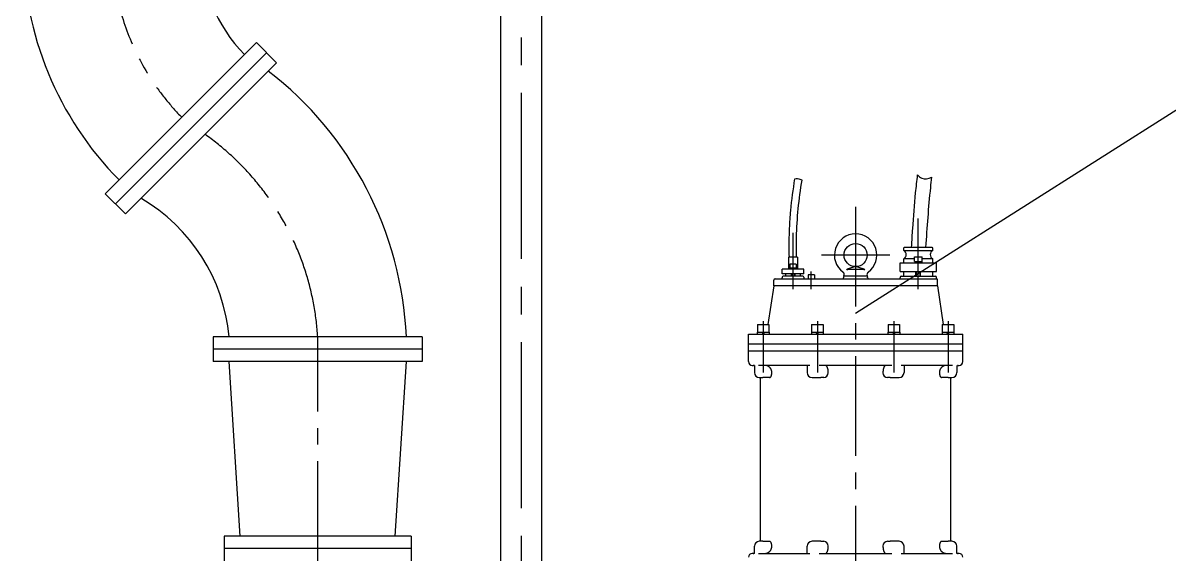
# Model space of a CAD drawing. Extents: x -316592 to 60787, y -138940 to -60306.
# Drawn here: x -1046 to 1540, y -100827 to -99629 of the extents above; entities that cross this region are included whole.
import ezdxf

# ---------------------------------------------------------------- set-up
doc = ezdxf.new("R2010")
doc.units = 0
doc.header["$LTSCALE"] = 1000
doc.header["$MEASUREMENT"] = 0
doc.linetypes.add('CENTER2', pattern=[1.125, 0.75, -0.125, 0.125, -0.125])
for name, color, linetype in [('---GPS_废水管_DN', 74, 'Continuous'), ('DOTE', 8, 'Continuous'), ('管道', 4, 'Continuous'), ('设备', 201, 'Continuous')]:
    doc.layers.add(name, color=color, linetype=linetype)

msp = doc.modelspace()

# ---------------------------------------------------------------- linework, layer by layer
at = {"layer": '---GPS_废水管_DN'}
msp.add_line((832.7, -100283.7), (1563.3, -99820.4), dxfattribs=at)
at = {"layer": 'DOTE', "color": 8, "linetype": 'CENTER2', "ltscale": 0.5}
msp.add_line((78, -98099), (78, -101689.5), dxfattribs=at)
at = {"layer": 'DOTE', "color": 8, "linetype": 'CENTER2', "ltscale": 0.3}
for p, q in [((832.7, -100043.5), (832.7, -101772.2)), ((-380.9, -100842.9), (-380.9, -100336.9))]:
    msp.add_line(p, q, dxfattribs=at)
for centre, radius, start, end in [((-293.1, -99454.5), 552.8, 180.2767, 224.4736), ((-983.1, -100373.2), 603.3, 3.4496, 54.8133)]:
    msp.add_arc(centre, radius, start, end, dxfattribs=at)
at = {"layer": '管道'}
for p, q in [((-519, -99673.3), (-860.1, -100014.3)), ((-519, -99673.3), (-473.8, -99718.5)), ((-496.4, -99695.9), (-837.4, -100036.9)), ((-473.8, -99718.5), (-814.8, -100059.5)), ((-860.1, -100014.3), (-814.8, -100059.5)), ((-616.9, -100336.9), (-616.9, -100392.9)), ((-144.9, -100336.9), (-616.9, -100336.9)), ((-144.9, -100336.9), (-144.9, -100392.9)), ((-144.9, -100364.9), (-616.9, -100364.9)), ((-144.9, -100392.9), (-616.9, -100392.9)), ((-555.9, -100786.9), (-580.9, -100392.9)), ((-205.9, -100786.9), (-180.9, -100392.9)), ((-591.9, -100786.9), (-591.9, -100842.9)), ((-169.9, -100786.9), (-591.9, -100786.9)), ((-169.9, -100786.9), (-169.9, -100842.9)), ((-169.9, -100814.9), (-591.9, -100814.9))]:
    msp.add_line(p, q, dxfattribs=at)
for centre, radius, start, end in [((-293.1, -99454.5), 752.8, 180.2032, 224.6135), ((-293.1, -99454.5), 352.8, 180.4336, 224.1752), ((-983.3, -100373.2), 803.3, 2.59, 52.3403), ((-982.5, -100373.2), 403.3, 5.1644, 59.8284)]:
    msp.add_arc(centre, radius, start, end, dxfattribs=at)
at = {"layer": '设备'}
for p, q in [((124.4, -98125.7), (124.4, -101753.2)), ((31.5, -98432.6), (31.5, -101753.2)), ((974.1, -100229.9), (974.1, -100070.4)), ((691.4, -100102.5), (691.4, -100229.9)), ((941.5, -100136.4), (942.6, -100135.3)), ((941.5, -100142.2), (941.5, -100136.4)), ((941.5, -100142.2), (1006.7, -100142.2)), ((1005.6, -100135.3), (942.6, -100135.3)), ((1006.7, -100136.4), (1005.6, -100135.3)), ((1006.7, -100142.2), (1006.7, -100136.4)), ((701.4, -100157.1), (681.3, -100157.1)), ((681.3, -100157.1), (681.3, -100184.2)), ((684.3, -100173.3), (684.3, -100182)), ((698.5, -100173.3), (684.3, -100173.3)), ((698.5, -100173.3), (698.5, -100182)), ((701.4, -100157.1), (701.4, -100184.2)), ((909.9, -100152.7), (755.5, -100152.7)), ((933.3, -100189.7), (933.3, -100170.1)), ((933.3, -100170.1), (1014.9, -100170.1)), ((941.5, -100170.1), (941.5, -100161)), ((965.4, -100161), (941.5, -100161)), ((965.4, -100167.3), (965.4, -100156.4)), ((965.4, -100156.4), (982.8, -100156.4)), ((965.4, -100167.3), (982.8, -100167.3)), ((974.1, -100170.1), (972.5, -100167.3)), ((975.7, -100170.1), (974.1, -100167.3)), ((982.5, -100170.1), (982.5, -100167.3)), ((982.5, -100167.3), (982.5, -100170.1)), ((982.8, -100167.3), (982.8, -100156.4)), ((1006.7, -100161), (982.8, -100161)), ((1006.7, -100170.1), (1006.7, -100161)), ((1014.9, -100189.7), (1014.9, -100170.1)), ((666.9, -100195.1), (666.9, -100184.2)), ((715.9, -100184.2), (666.9, -100184.2)), ((715.9, -100195.1), (666.9, -100195.1)), ((666.9, -100202.7), (666.9, -100203.8)), ((713.7, -100200.6), (669.1, -100200.6)), ((675.1, -100200.6), (675.1, -100195.1)), ((698.5, -100182), (684.3, -100182)), ((684.7, -100182), (684.7, -100184.2)), ((687, -100195.1), (687, -100200.6)), ((687.8, -100195.1), (687.8, -100200.6)), ((691.4, -100184.2), (690.1, -100182)), ((692.7, -100184.2), (691.4, -100182)), ((695, -100195.1), (695, -100200.6)), ((695.7, -100195.1), (695.7, -100200.6)), ((698.1, -100182), (698.1, -100184.2)), ((707.7, -100195.1), (707.7, -100200.6)), ((715.9, -100195.1), (715.9, -100184.2)), ((715.9, -100202.7), (715.9, -100203.8)), ((739.9, -100197.3), (725.7, -100197.3)), ((725.7, -100197.3), (725.7, -100206)), ((732.8, -100229.9), (732.8, -100189.7)), ((739.9, -100197.3), (739.9, -100206)), ((805.6, -100202.7), (805.6, -100203.8)), ((805.9, -100200.6), (806.5, -100199.2)), ((859.6, -100200.6), (805.9, -100200.6)), ((814.1, -100184.2), (851.4, -100184.2)), ((832.7, -100178.8), (815.6, -100183.6)), ((849.9, -100183.6), (832.7, -100178.8)), ((859.6, -100200.6), (859, -100199.2)), ((859.9, -100203.8), (859.9, -100202.7)), ((933.3, -100189.7), (1014.9, -100189.7)), ((933.3, -100202.7), (933.3, -100203.8)), ((935.5, -100200.6), (1012.7, -100200.6)), ((941.5, -100200.6), (941.5, -100189.7)), ((968.7, -100200.6), (968.7, -100189.7)), ((970, -100200.6), (970, -100189.7)), ((978.2, -100200.6), (978.2, -100189.7)), ((979.5, -100200.6), (979.5, -100189.7)), ((1006.7, -100200.6), (1006.7, -100189.7)), ((1014.9, -100204.5), (1014.9, -100202.7)), ((647.9, -100222.3), (634.9, -100309.2)), ((647.9, -100222.3), (647.9, -100209.3)), ((1017.6, -100222.3), (647.9, -100222.3)), ((651.2, -100206), (1015.4, -100206)), ((1017.6, -100222.3), (1017.6, -100209.3)), ((1017.6, -100222.3), (1030.6, -100309.2)), ((624.3, -100301.6), (624.3, -100418)), ((746.4, -100301.6), (746.4, -100418)), ((919.1, -100301.6), (919.1, -100418)), ((1041.2, -100301.6), (1041.2, -100418)), ((590.8, -100393), (590.8, -100331)), ((590.8, -100331), (1074.7, -100331)), ((611, -100326.6), (611, -100331)), ((611, -100326.6), (637.6, -100326.6)), ((611.2, -100309.2), (611.2, -100326.6)), ((611.2, -100309.2), (637.3, -100309.2)), ((624.3, -100331), (621.7, -100326.6)), ((626.9, -100331), (624.3, -100326.6)), ((637.3, -100309.2), (637.3, -100326.6)), ((637.6, -100326.6), (637.6, -100331)), ((733.1, -100326.6), (733.1, -100331)), ((733.1, -100326.6), (759.7, -100326.6)), ((733.3, -100309.2), (733.3, -100326.6)), ((733.3, -100309.2), (759.4, -100309.2)), ((746.4, -100331), (743.8, -100326.6)), ((749, -100331), (746.4, -100326.6)), ((759.4, -100309.2), (759.4, -100326.6)), ((759.7, -100326.6), (759.7, -100331)), ((905.8, -100326.6), (905.8, -100331)), ((905.8, -100326.6), (932.4, -100326.6)), ((906, -100309.2), (906, -100326.6)), ((906, -100309.2), (932.1, -100309.2)), ((919.1, -100331), (916.5, -100326.6)), ((921.7, -100331), (919.1, -100326.6)), ((932.1, -100309.2), (932.1, -100326.6)), ((932.4, -100326.6), (932.4, -100331)), ((1027.9, -100326.6), (1027.9, -100331)), ((1027.9, -100326.6), (1054.5, -100326.6)), ((1028.2, -100309.2), (1028.2, -100326.6)), ((1028.2, -100309.2), (1054.2, -100309.2)), ((1041.2, -100331), (1038.6, -100326.6)), ((1043.8, -100331), (1041.2, -100326.6)), ((1054.2, -100309.2), (1054.2, -100326.6)), ((1054.5, -100326.6), (1054.5, -100331)), ((1074.7, -100393), (1074.7, -100331)), ((590.8, -100352.8), (1074.7, -100352.8)), ((590.8, -100369.1), (1074.7, -100369.1)), ((599.5, -100401.7), (602.6, -100401.7)), ((604.5, -100401.7), (604.5, -100418)), ((729.7, -100401.7), (613.8, -100401.7)), ((723.5, -100401.7), (723.5, -100418)), ((914.7, -100401.7), (750.8, -100401.7)), ((1051.7, -100401.7), (935.7, -100401.7)), ((942, -100401.7), (942, -100418)), ((1061, -100401.7), (1061, -100418)), ((1062.9, -100401.7), (1066, -100401.7)), ((615.3, -100428.9), (623.7, -100428.9)), ((618, -100798.6), (618, -100428.9)), ((638.7, -100428.9), (623.7, -100428.9)), ((734.4, -100428.9), (754.5, -100428.9)), ((760.7, -100428.9), (754.5, -100428.9)), ((911, -100428.9), (904.8, -100428.9)), ((911, -100428.9), (931.1, -100428.9)), ((1041.8, -100428.9), (1026.7, -100428.9)), ((1041.8, -100428.9), (1050.1, -100428.9)), ((1047.5, -100798.6), (1047.5, -100428.9)), ((604.5, -100825.8), (604.5, -100809.5)), ((623.7, -100798.6), (615.3, -100798.6)), ((623.7, -100798.6), (638.7, -100798.6)), ((723.5, -100825.8), (723.5, -100809.5)), ((754.5, -100798.6), (734.4, -100798.6)), ((754.5, -100798.6), (760.7, -100798.6)), ((904.8, -100798.6), (911, -100798.6)), ((931.1, -100798.6), (911, -100798.6)), ((942, -100825.8), (942, -100809.5)), ((1026.7, -100798.6), (1041.8, -100798.6)), ((1050.1, -100798.6), (1041.8, -100798.6)), ((1061, -100825.8), (1061, -100809.5)), ((602.6, -100825.8), (599.5, -100825.8)), ((613.8, -100825.8), (729.7, -100825.8)), ((750.8, -100825.8), (914.7, -100825.8)), ((935.7, -100825.8), (1051.7, -100825.8)), ((1066, -100825.8), (1062.9, -100825.8))]:
    msp.add_line(p, q, dxfattribs=at)
msp.add_circle((832.7, -100152.7), 26.1, dxfattribs=at)
for centre, radius, start, end in [((832.7, -100152.7), 47.8, 306.3176, 233.6824), ((936, -100151.6), 10.9, 300, 60), ((1012.2, -100151.6), 10.9, 120, 240), ((669.1, -100202.7), 2.17, 90, 180), ((713.7, -100202.7), 2.17, 0, 90), ((800.5, -100196.5), 6.52, 335.9313, 53.6824), ((807.7, -100202.7), 2.17, 90, 180), ((817.1, -100188.8), 5.44, 105.5241, 155.9313), ((848.4, -100188.8), 5.44, 24.0687, 74.4759), ((857.8, -100202.7), 2.17, 0, 90), ((864.9, -100196.5), 6.52, 126.3176, 204.0687), ((935.5, -100202.7), 2.17, 90, 180), ((1012.7, -100202.7), 2.17, 0, 90), ((651.2, -100209.3), 3.26, 90, 180), ((664.7, -100203.8), 2.17, 270, 0), ((718, -100203.8), 2.17, 180, 270), ((803.4, -100203.8), 2.17, 270, 0), ((862.1, -100203.8), 2.17, 180, 270), ((931.2, -100203.8), 2.17, 270, 0), ((1017.1, -100204.5), 2.17, 180, 240), ((1014.3, -100209.3), 3.26, 0, 60), ((599.5, -100393), 8.7, 180, 270), ((601.7, -100418), 16.3, 80.1491, 90), ((1063.8, -100418), 16.3, 90, 93.4126), ((1066, -100393), 8.7, 270, 0), ((615.3, -100418), 10.9, 180, 270), ((734.4, -100418), 10.9, 180, 270), ((760.4, -100418.3), 10.7, 271.7077, 1.2495), ((905.1, -100418.3), 10.7, 178.7505, 268.2923), ((931.1, -100418), 10.9, 270, 0), ((1050.1, -100418), 10.9, 270, 0), ((615.3, -100809.5), 10.9, 90, 180), ((734.4, -100809.5), 10.9, 90, 180), ((760.4, -100809.3), 10.7, 358.7505, 88.2923), ((905.1, -100809.3), 10.7, 91.7077, 181.2495), ((931.1, -100809.5), 10.9, 0, 90), ((1050.1, -100809.5), 10.9, 0, 90), ((599.5, -100834.5), 8.7, 90, 180), ((601.7, -100809.5), 16.3, 270, 279.8509), ((601.7, -100809.5), 16.3, 270, 273.4126), ((1063.8, -100809.5), 16.3, 260.1491, 270), ((1063.8, -100809.5), 16.3, 266.5879, 270), ((1066, -100834.5), 8.7, 0, 90)]:
    msp.add_arc(centre, radius, start, end, dxfattribs=at)
for points, knots in [([(683.2, -100157.1), (683.1, -100148.9), (683, -100140.8), (683, -100119.2), (683.2, -100105.7), (684.4, -100078.8), (685.4, -100065.5), (688.8, -100028.2), (692, -100004.4), (695.9, -99980.6)], [0.008469, 0.008469, 0.008469, 0.008469, 1.127471, 1.127471, 2.950322, 2.950322, 4.773173, 4.773173, 8.063742, 8.063742, 8.063742, 8.063742]), ([(695.9, -99980.6), (697.9, -99980.2), (703.3, -99979.7), (708.7, -99981.7), (712, -99983.4)], [0.8493977, 0.8493977, 0.8493977, 0.8493977, 1.1416375, 1.6483284, 1.6483284, 1.6483284, 1.6483284]), ([(699.5, -100157.1), (699.4, -100142.4), (698.7, -100083.9), (704.9, -100026.3), (712, -99983.4)], [0, 0, 0, 0, 2.023993, 8.059762, 8.059762, 8.059762, 8.059762]), ([(958.9, -100135.3), (959.9, -100119.1), (960.7, -100106), (963.5, -100066.1), (965.6, -100039.1), (969.5, -99998.7), (971, -99985.2), (972.6, -99971.8)], [0.045549, 0.045549, 0.045549, 0.045549, 1.843742, 1.843742, 5.531227, 5.531227, 7.375441, 7.375441, 7.375441, 7.375441]), ([(972.6, -99971.8), (975.6, -99974.6), (984.9, -99983.3), (996.6, -99980.3), (1004.8, -99976.7)], [1.551281, 1.551281, 1.551281, 1.551281, 2.084746, 3.18877, 3.18877, 3.18877, 3.18877]), ([(991.5, -100135.3), (994.5, -100090.2), (998, -100037), (1003.9, -99984.6), (1004.8, -99976.7)], [0, 0, 0, 0, 6.225164, 7.325564, 7.325564, 7.325564, 7.325564]), ([(643.7, -100418), (643.7, -100417.5), (643.7, -100417), (643.6, -100415.9), (643.5, -100415.4), (643.3, -100414.3), (643.2, -100413.8), (642.9, -100412.8), (642.7, -100412.3), (642.3, -100411.3), (642.1, -100410.9), (641.7, -100409.9), (641.4, -100409.4), (640.8, -100408.5), (640.5, -100408.1), (639.9, -100407.3), (639.6, -100406.9), (638.9, -100406.1), (638.6, -100405.8), (637.8, -100405.1), (637.4, -100404.8), (636.5, -100404.2), (636.1, -100403.9), (635.2, -100403.4), (634.8, -100403.2), (633.9, -100402.8), (633.4, -100402.6), (632.5, -100402.3), (632, -100402.1), (631, -100401.9), (630.5, -100401.8), (629.5, -100401.7), (629, -100401.7), (628.5, -100401.7)], [44.528358, 44.528358, 44.528358, 44.528358, 45.914574, 45.914574, 47.30079, 47.30079, 48.687005, 48.687005, 50.073221, 50.073221, 51.463081, 51.463081, 52.852941, 52.852941, 54.242801, 54.242801, 55.632661, 55.632661, 57.026592, 57.026592, 58.420522, 58.420522, 59.814453, 59.814453, 61.208384, 61.208384, 62.605174, 62.605174, 64.001964, 64.001964, 65.398754, 65.398754, 66.795543, 66.795543, 66.795543, 66.795543]), ([(771.1, -100418), (771.1, -100417.5), (771.1, -100417), (771, -100415.9), (771, -100415.4), (770.9, -100414.3), (770.9, -100413.8), (770.7, -100412.8), (770.7, -100412.3), (770.5, -100411.3), (770.4, -100410.9), (770.2, -100409.9), (770.1, -100409.4), (769.9, -100408.5), (769.8, -100408.1), (769.5, -100407.3), (769.4, -100406.9), (769.1, -100406.1), (769, -100405.8), (768.6, -100405.1), (768.5, -100404.8), (768.1, -100404.2), (767.9, -100403.9), (767.6, -100403.4), (767.4, -100403.2), (767, -100402.8), (766.8, -100402.6), (766.4, -100402.3), (766.2, -100402.1), (765.8, -100401.9), (765.6, -100401.8), (765.2, -100401.7), (765, -100401.7), (764.8, -100401.7)], [44.528358, 44.528358, 44.528358, 44.528358, 45.914574, 45.914574, 47.30079, 47.30079, 48.687005, 48.687005, 50.073221, 50.073221, 51.463081, 51.463081, 52.852941, 52.852941, 54.242801, 54.242801, 55.632661, 55.632661, 57.026592, 57.026592, 58.420522, 58.420522, 59.814453, 59.814453, 61.208384, 61.208384, 62.605174, 62.605174, 64.001964, 64.001964, 65.398754, 65.398754, 66.795543, 66.795543, 66.795543, 66.795543]), ([(900.7, -100401.7), (900.5, -100401.7), (900.3, -100401.7), (899.9, -100401.8), (899.7, -100401.9), (899.3, -100402.1), (899, -100402.3), (898.7, -100402.6), (898.5, -100402.8), (898.1, -100403.2), (897.9, -100403.4), (897.6, -100403.9), (897.4, -100404.2), (897, -100404.8), (896.9, -100405.1), (896.5, -100405.8), (896.4, -100406.1), (896.1, -100406.9), (896, -100407.3), (895.7, -100408.1), (895.6, -100408.5), (895.4, -100409.4), (895.2, -100409.9), (895, -100410.9), (895, -100411.3), (894.8, -100412.3), (894.7, -100412.8), (894.6, -100413.8), (894.6, -100414.3), (894.5, -100415.4), (894.5, -100415.9), (894.4, -100417), (894.4, -100417.5), (894.4, -100418)], [22.261174, 22.261174, 22.261174, 22.261174, 23.657963, 23.657963, 25.054753, 25.054753, 26.451543, 26.451543, 27.848333, 27.848333, 29.242264, 29.242264, 30.636195, 30.636195, 32.030125, 32.030125, 33.424056, 33.424056, 34.813916, 34.813916, 36.203776, 36.203776, 37.593636, 37.593636, 38.983496, 38.983496, 40.369712, 40.369712, 41.755927, 41.755927, 43.142143, 43.142143, 44.528358, 44.528358, 44.528358, 44.528358]), ([(1037, -100401.7), (1036.5, -100401.7), (1036, -100401.7), (1035, -100401.8), (1034.5, -100401.9), (1033.5, -100402.1), (1033, -100402.3), (1032, -100402.6), (1031.6, -100402.8), (1030.7, -100403.2), (1030.3, -100403.4), (1029.4, -100403.9), (1029, -100404.2), (1028.1, -100404.8), (1027.7, -100405.1), (1026.9, -100405.8), (1026.6, -100406.1), (1025.9, -100406.9), (1025.6, -100407.3), (1024.9, -100408.1), (1024.6, -100408.5), (1024.1, -100409.4), (1023.8, -100409.9), (1023.3, -100410.9), (1023.1, -100411.3), (1022.8, -100412.3), (1022.6, -100412.8), (1022.3, -100413.8), (1022.2, -100414.3), (1022, -100415.4), (1021.9, -100415.9), (1021.8, -100417), (1021.8, -100417.5), (1021.8, -100418)], [22.261174, 22.261174, 22.261174, 22.261174, 23.657963, 23.657963, 25.054753, 25.054753, 26.451543, 26.451543, 27.848333, 27.848333, 29.242264, 29.242264, 30.636195, 30.636195, 32.030125, 32.030125, 33.424056, 33.424056, 34.813916, 34.813916, 36.203776, 36.203776, 37.593636, 37.593636, 38.983496, 38.983496, 40.369712, 40.369712, 41.755927, 41.755927, 43.142143, 43.142143, 44.528358, 44.528358, 44.528358, 44.528358]), ([(638.7, -100428.9), (639, -100428.9), (639.3, -100428.8), (640, -100428.6), (640.3, -100428.4), (640.9, -100427.8), (641.2, -100427.4), (641.7, -100426.7), (642, -100426.2), (642.4, -100425.2), (642.6, -100424.7), (643, -100423.5), (643.2, -100422.9), (643.4, -100421.5), (643.5, -100420.8), (643.6, -100419.4), (643.7, -100418.7), (643.7, -100418)], [15.071648, 15.071648, 15.071648, 15.071648, 16.959862, 16.959862, 18.848077, 18.848077, 20.736292, 20.736292, 22.624506, 22.624506, 24.508352, 24.508352, 26.392197, 26.392197, 28.276043, 28.276043, 30.159888, 30.159888, 30.159888, 30.159888]), ([(1021.8, -100418), (1021.8, -100418.7), (1021.8, -100419.4), (1022, -100420.8), (1022.1, -100421.5), (1022.3, -100422.9), (1022.5, -100423.5), (1022.9, -100424.7), (1023.1, -100425.2), (1023.5, -100426.2), (1023.8, -100426.7), (1024.3, -100427.4), (1024.6, -100427.8), (1025.2, -100428.4), (1025.5, -100428.6), (1026.1, -100428.8), (1026.4, -100428.9), (1026.7, -100428.9)], [30.159888, 30.159888, 30.159888, 30.159888, 32.043734, 32.043734, 33.927579, 33.927579, 35.811425, 35.811425, 37.69527, 37.69527, 39.583485, 39.583485, 41.4717, 41.4717, 43.359914, 43.359914, 45.248129, 45.248129, 45.248129, 45.248129]), ([(628.5, -100825.8), (629, -100825.8), (629.5, -100825.8), (630.5, -100825.7), (631, -100825.6), (632, -100825.4), (632.5, -100825.2), (633.4, -100824.9), (633.9, -100824.7), (634.8, -100824.4), (635.2, -100824.1), (636.1, -100823.6), (636.5, -100823.3), (637.4, -100822.7), (637.8, -100822.4), (638.6, -100821.7), (638.9, -100821.4), (639.6, -100820.7), (639.9, -100820.3), (640.5, -100819.4), (640.8, -100819), (641.4, -100818.1), (641.7, -100817.6), (642.1, -100816.7), (642.3, -100816.2), (642.7, -100815.3), (642.9, -100814.8), (643.2, -100813.7), (643.3, -100813.2), (643.5, -100812.1), (643.6, -100811.6), (643.7, -100810.5), (643.7, -100810), (643.7, -100809.5)], [22.261174, 22.261174, 22.261174, 22.261174, 23.657963, 23.657963, 25.054753, 25.054753, 26.451543, 26.451543, 27.848333, 27.848333, 29.242264, 29.242264, 30.636195, 30.636195, 32.030125, 32.030125, 33.424056, 33.424056, 34.813916, 34.813916, 36.203776, 36.203776, 37.593636, 37.593636, 38.983496, 38.983496, 40.369712, 40.369712, 41.755927, 41.755927, 43.142143, 43.142143, 44.528358, 44.528358, 44.528358, 44.528358]), ([(643.7, -100809.5), (643.7, -100808.8), (643.6, -100808.1), (643.5, -100806.7), (643.4, -100806), (643.2, -100804.7), (643, -100804), (642.6, -100802.8), (642.4, -100802.3), (642, -100801.3), (641.7, -100800.9), (641.2, -100800.1), (640.9, -100799.7), (640.3, -100799.2), (640, -100799), (639.3, -100798.7), (639, -100798.6), (638.7, -100798.6)], [0, 0, 0, 0, 1.883846, 1.883846, 3.767691, 3.767691, 5.651537, 5.651537, 7.535382, 7.535382, 9.423597, 9.423597, 11.311811, 11.311811, 13.200026, 13.200026, 15.08824, 15.08824, 15.08824, 15.08824]), ([(764.8, -100825.8), (765, -100825.8), (765.2, -100825.8), (765.6, -100825.7), (765.8, -100825.6), (766.2, -100825.4), (766.4, -100825.2), (766.8, -100824.9), (767, -100824.7), (767.4, -100824.4), (767.6, -100824.1), (767.9, -100823.6), (768.1, -100823.3), (768.5, -100822.7), (768.6, -100822.4), (769, -100821.7), (769.1, -100821.4), (769.4, -100820.7), (769.5, -100820.3), (769.8, -100819.4), (769.9, -100819), (770.1, -100818.1), (770.2, -100817.6), (770.4, -100816.7), (770.5, -100816.2), (770.7, -100815.3), (770.7, -100814.8), (770.9, -100813.7), (770.9, -100813.2), (771, -100812.1), (771, -100811.6), (771.1, -100810.5), (771.1, -100810), (771.1, -100809.5)], [22.261174, 22.261174, 22.261174, 22.261174, 23.657963, 23.657963, 25.054753, 25.054753, 26.451543, 26.451543, 27.848333, 27.848333, 29.242264, 29.242264, 30.636195, 30.636195, 32.030125, 32.030125, 33.424056, 33.424056, 34.813916, 34.813916, 36.203776, 36.203776, 37.593636, 37.593636, 38.983496, 38.983496, 40.369712, 40.369712, 41.755927, 41.755927, 43.142143, 43.142143, 44.528358, 44.528358, 44.528358, 44.528358]), ([(894.4, -100809.5), (894.4, -100810), (894.4, -100810.5), (894.5, -100811.6), (894.5, -100812.1), (894.6, -100813.2), (894.6, -100813.7), (894.7, -100814.8), (894.8, -100815.3), (895, -100816.2), (895, -100816.7), (895.2, -100817.6), (895.4, -100818.1), (895.6, -100819), (895.7, -100819.4), (896, -100820.3), (896.1, -100820.7), (896.4, -100821.4), (896.5, -100821.7), (896.9, -100822.4), (897, -100822.7), (897.4, -100823.3), (897.6, -100823.6), (897.9, -100824.1), (898.1, -100824.4), (898.5, -100824.7), (898.7, -100824.9), (899, -100825.2), (899.3, -100825.4), (899.7, -100825.6), (899.9, -100825.7), (900.3, -100825.8), (900.5, -100825.8), (900.7, -100825.8)], [44.528358, 44.528358, 44.528358, 44.528358, 45.914574, 45.914574, 47.30079, 47.30079, 48.687005, 48.687005, 50.073221, 50.073221, 51.463081, 51.463081, 52.852941, 52.852941, 54.242801, 54.242801, 55.632661, 55.632661, 57.026592, 57.026592, 58.420522, 58.420522, 59.814453, 59.814453, 61.208384, 61.208384, 62.605174, 62.605174, 64.001964, 64.001964, 65.398754, 65.398754, 66.795543, 66.795543, 66.795543, 66.795543]), ([(1026.7, -100798.6), (1026.4, -100798.6), (1026.1, -100798.7), (1025.5, -100799), (1025.2, -100799.2), (1024.6, -100799.7), (1024.3, -100800.1), (1023.8, -100800.9), (1023.5, -100801.3), (1023.1, -100802.3), (1022.9, -100802.8), (1022.5, -100804), (1022.3, -100804.7), (1022.1, -100806), (1022, -100806.7), (1021.8, -100808.1), (1021.8, -100808.8), (1021.8, -100809.5)], [-15.08824, -15.08824, -15.08824, -15.08824, -13.200026, -13.200026, -11.311811, -11.311811, -9.423597, -9.423597, -7.535382, -7.535382, -5.651537, -5.651537, -3.767691, -3.767691, -1.883846, -1.883846, 0, 0, 0, 0]), ([(1021.8, -100809.5), (1021.8, -100810), (1021.8, -100810.5), (1021.9, -100811.6), (1022, -100812.1), (1022.2, -100813.2), (1022.3, -100813.7), (1022.6, -100814.8), (1022.8, -100815.3), (1023.1, -100816.2), (1023.3, -100816.7), (1023.8, -100817.6), (1024.1, -100818.1), (1024.6, -100819), (1024.9, -100819.4), (1025.6, -100820.3), (1025.9, -100820.7), (1026.6, -100821.4), (1026.9, -100821.7), (1027.7, -100822.4), (1028.1, -100822.7), (1029, -100823.3), (1029.4, -100823.6), (1030.3, -100824.1), (1030.7, -100824.4), (1031.6, -100824.7), (1032, -100824.9), (1033, -100825.2), (1033.5, -100825.4), (1034.5, -100825.6), (1035, -100825.7), (1036, -100825.8), (1036.5, -100825.8), (1037, -100825.8)], [44.528358, 44.528358, 44.528358, 44.528358, 45.914574, 45.914574, 47.30079, 47.30079, 48.687005, 48.687005, 50.073221, 50.073221, 51.463081, 51.463081, 52.852941, 52.852941, 54.242801, 54.242801, 55.632661, 55.632661, 57.026592, 57.026592, 58.420522, 58.420522, 59.814453, 59.814453, 61.208384, 61.208384, 62.605174, 62.605174, 64.001964, 64.001964, 65.398754, 65.398754, 66.795543, 66.795543, 66.795543, 66.795543])]:
    msp.add_open_spline(points, degree=3, knots=knots, dxfattribs=at)

doc.saveas('drawing.dxf')
